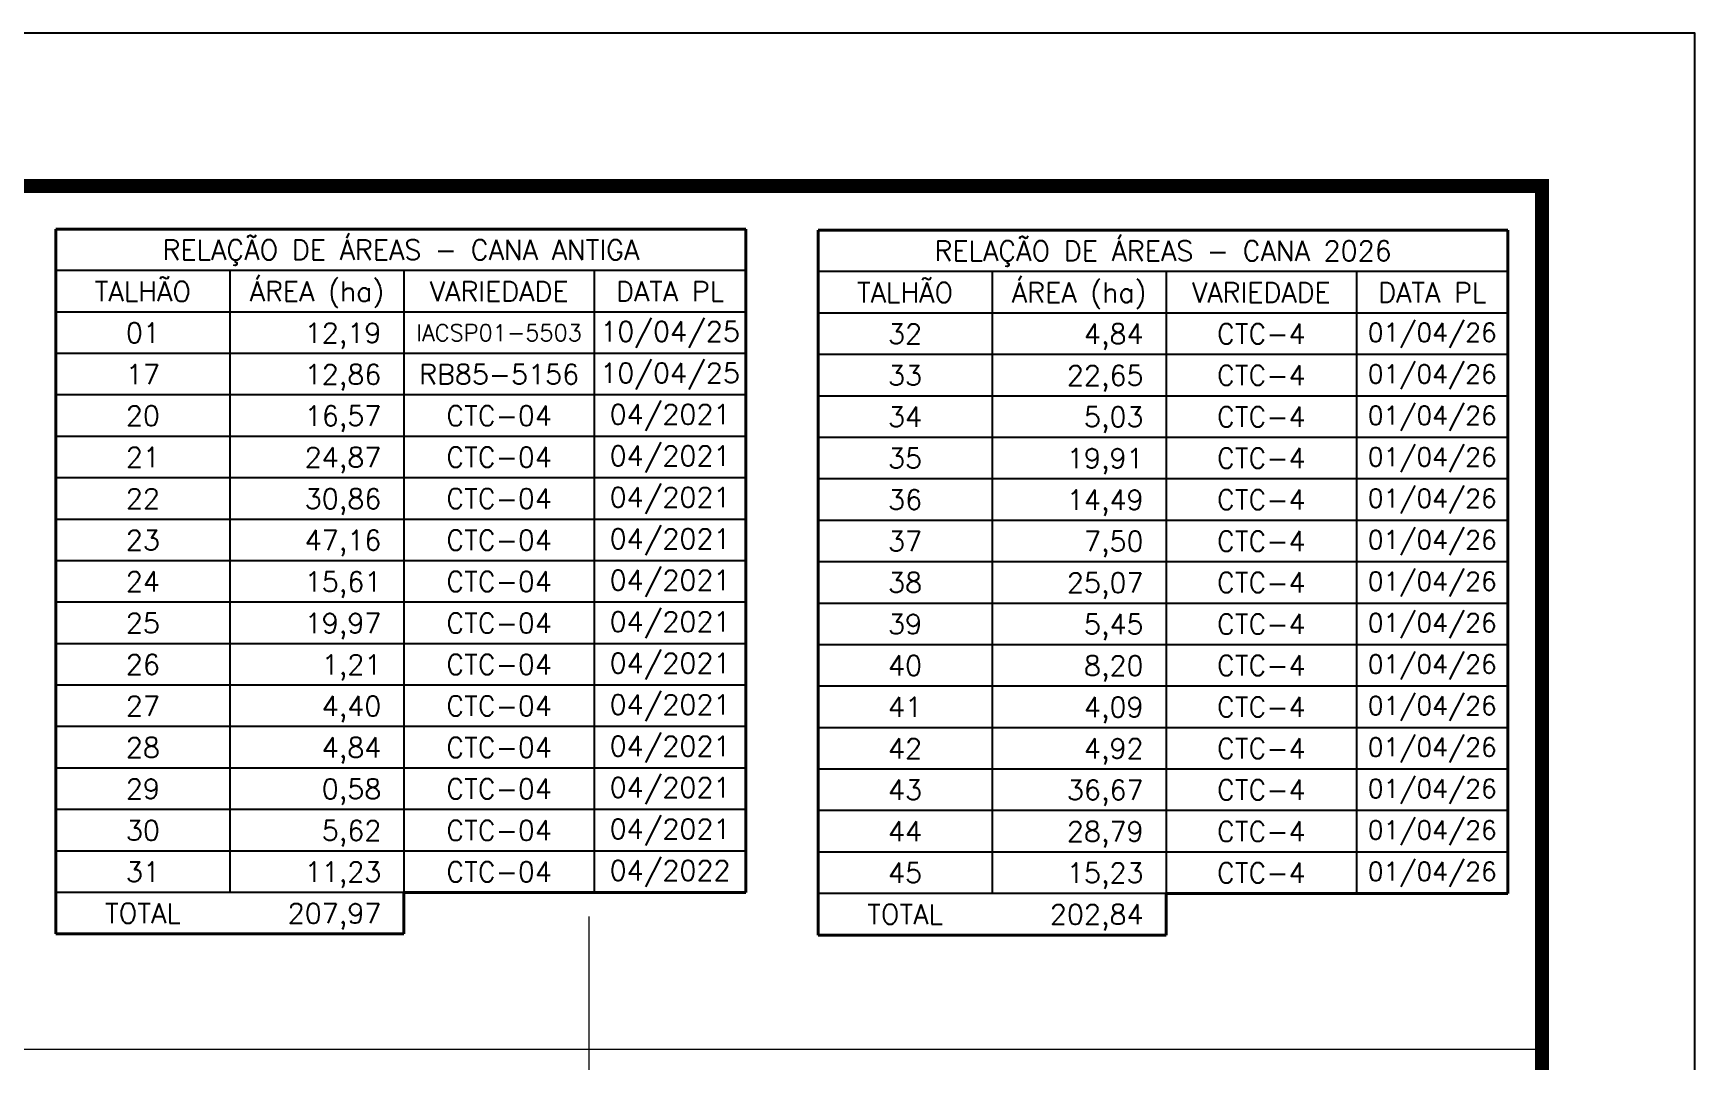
# Model space of a CAD drawing. Extents: x 716959 to 722209, y 7802738 to 7810162.
# Drawn here: x 719491 to 722209, y 7808481 to 7810162 of the extents above; entities that cross this region are included whole.
import ezdxf
from ezdxf.enums import TextEntityAlignment as Align

# ---------------------------------------------------------------- set-up
doc = ezdxf.new("R2010")
doc.units = 0
doc.linetypes.add('LIN0', pattern=[0])
doc.layers.add('MALHA', color=253, linetype='Continuous', lineweight=13)
for name, color, linetype in [('MARGEM', 5, 'Continuous'), ('QUADRO_DE_AREAS_CANA_2026', 7, 'Continuous'), ('QUADRO_DE_AREAS_CANA_ANTIGA', 7, 'Continuous')]:
    doc.layers.add(name, color=color, linetype=linetype)
doc.styles.add('SIMPLEX', font='simplex', dxfattribs={"height": 0.2})

msp = doc.modelspace()

# ---------------------------------------------------------------- linework, layer by layer
at = {"layer": 'MALHA', "elevation": 1127.4}
for points in [[(720400, 7808716.8), (720400, 7807472.8)], [(717209, 7808500), (721959, 7808500)]]:
    msp.add_lwpolyline(points, dxfattribs=at)
at = {"layer": 'MARGEM', "color": 174, "linetype": 'LIN0', "elevation": 1127.4, "flags": 128}
msp.add_lwpolyline([(722209, 7802737.5), (722209, 7810162.5), (716959, 7810162.5), (716959, 7802737.5)], close=True, dxfattribs=at)
at = {"layer": 'MARGEM', "color": 174, "linetype": 'LIN0', "const_width": 22.7, "elevation": 1127.4, "flags": 128}
msp.add_lwpolyline([(721959, 7803500.6), (721959, 7809912.5), (717209, 7809912.5), (717209, 7803500.6)], dxfattribs=at)
at = {"layer": 'QUADRO_DE_AREAS_CANA_2026', "color": 174, "linetype": 'ByBlock', "lineweight": 40}
for p, q in [((720775.1, 7809704.4), (720775.1, 7809840.1)), ((720775.1, 7809840.1), (721903.5, 7809840.1)), ((721903.5, 7809704.4), (721903.5, 7809840.1)), ((720775.1, 7809772.3), (720775.1, 7808686.6)), ((721903.5, 7809704.4), (721903.5, 7808754.5)), ((721344.4, 7808754.5), (721344.4, 7808686.6)), ((721903.5, 7808754.5), (721344.4, 7808754.5)), ((721344.4, 7808686.6), (720775.1, 7808686.6))]:
    msp.add_line(p, q, dxfattribs=at)
at = {"layer": 'QUADRO_DE_AREAS_CANA_2026', "linetype": 'Continuous'}
for p, q in [((721903.5, 7809772.3), (720775.1, 7809772.3)), ((721059.7, 7809772.3), (721059.7, 7808754.5)), ((721344.4, 7809772.3), (721344.4, 7808754.5)), ((721655.7, 7809772.3), (721655.7, 7808754.5)), ((721903.5, 7809704.4), (720775.1, 7809704.4)), ((721903.5, 7809636.6), (720775.1, 7809636.6)), ((721903.5, 7809568.7), (720775.1, 7809568.7)), ((721903.5, 7809500.8), (720775.1, 7809500.8)), ((721903.5, 7809433), (720775.1, 7809433)), ((721903.5, 7809365.1), (720775.1, 7809365.1)), ((721903.5, 7809297.3), (720775.1, 7809297.3)), ((721903.5, 7809229.4), (720775.1, 7809229.4)), ((721903.5, 7809161.6), (720775.1, 7809161.6)), ((721903.5, 7809093.7), (720775.1, 7809093.7)), ((721903.5, 7809025.9), (720775.1, 7809025.9)), ((721903.5, 7808958), (720775.1, 7808958)), ((721903.5, 7808890.2), (720775.1, 7808890.2)), ((721903.5, 7808822.3), (720775.1, 7808822.3)), ((721344.4, 7808754.5), (720775.1, 7808754.5))]:
    msp.add_line(p, q, dxfattribs=at)
at = {"layer": 'QUADRO_DE_AREAS_CANA_ANTIGA', "color": 174, "linetype": 'ByBlock', "lineweight": 40}
for p, q in [((719528.5, 7809706.1), (719528.5, 7809841.8)), ((719528.5, 7809841.8), (720656.9, 7809841.8)), ((720656.9, 7809706.1), (720656.9, 7809841.8)), ((719528.5, 7809774), (719528.5, 7808688.3)), ((720656.9, 7809706.1), (720656.9, 7808756.2)), ((720097.8, 7808756.2), (720097.8, 7808688.3)), ((720656.9, 7808756.2), (720097.8, 7808756.2)), ((720097.8, 7808688.3), (719528.5, 7808688.3))]:
    msp.add_line(p, q, dxfattribs=at)
at = {"layer": 'QUADRO_DE_AREAS_CANA_ANTIGA', "linetype": 'Continuous'}
for p, q in [((720656.9, 7809774), (719528.5, 7809774)), ((719813.1, 7809774), (719813.1, 7808756.2)), ((720097.8, 7809774), (720097.8, 7808756.2)), ((720409.1, 7809774), (720409.1, 7808756.2)), ((720656.9, 7809706.1), (719528.5, 7809706.1)), ((720656.9, 7809638.2), (719528.5, 7809638.2)), ((720656.9, 7809570.4), (719528.5, 7809570.4)), ((720656.9, 7809502.5), (719528.5, 7809502.5)), ((720656.9, 7809434.7), (719528.5, 7809434.7)), ((720656.9, 7809366.8), (719528.5, 7809366.8)), ((720656.9, 7809299), (719528.5, 7809299)), ((720656.9, 7809231.1), (719528.5, 7809231.1)), ((720656.9, 7809163.3), (719528.5, 7809163.3)), ((720656.9, 7809095.4), (719528.5, 7809095.4)), ((720656.9, 7809027.6), (719528.5, 7809027.6)), ((720656.9, 7808959.7), (719528.5, 7808959.7)), ((720656.9, 7808891.9), (719528.5, 7808891.9)), ((720656.9, 7808824), (719528.5, 7808824)), ((720097.8, 7808756.2), (719528.5, 7808756.2))]:
    msp.add_line(p, q, dxfattribs=at)

# ---------------------------------------------------------------- texts
at = {"layer": 'QUADRO_DE_AREAS_CANA_2026', "linetype": 'Continuous', "style": 'SIMPLEX'}
for s, height, p in [('RELAÇÃO DE ÁREAS - CANA 2026', 32.5, (721339.3, 7809806.2)), ('TALHÃO', 32.5, (720917.4, 7809738.3)), ('ÁREA (ha)', 32.5, (721202, 7809738.3)), ('VARIEDADE', 32.5, (721500, 7809738.3)), ('DATA PL', 32.5, (721779.6, 7809738.3)), ('01/04/26', 30, (721779.6, 7809672.7)), ('32', 32.5, (720917.4, 7809670.5)), ('CTC-4', 32.5, (721500, 7809670.5)), ('33', 32.5, (720917.4, 7809602.6)), ('CTC-4', 32.5, (721500, 7809602.6)), ('01/04/26', 30, (721779.6, 7809604.8)), ('01/04/26', 30, (721779.6, 7809537)), ('34', 32.5, (720917.4, 7809534.8)), ('CTC-4', 32.5, (721500, 7809534.8)), ('35', 32.5, (720917.4, 7809466.9)), ('CTC-4', 32.5, (721500, 7809466.9)), ('01/04/26', 30, (721779.6, 7809469.1)), ('01/04/26', 30, (721779.6, 7809401.3)), ('36', 32.5, (720917.4, 7809399.1)), ('CTC-4', 32.5, (721500, 7809399.1)), ('37', 32.5, (720917.4, 7809331.2)), ('CTC-4', 32.5, (721500, 7809331.2)), ('01/04/26', 30, (721779.6, 7809333.4)), ('01/04/26', 30, (721779.6, 7809265.6)), ('38', 32.5, (720917.4, 7809263.4)), ('CTC-4', 32.5, (721500, 7809263.4)), ('39', 32.5, (720917.4, 7809195.5)), ('CTC-4', 32.5, (721500, 7809195.5)), ('01/04/26', 30, (721779.6, 7809197.7)), ('01/04/26', 30, (721779.6, 7809129.9)), ('40', 32.5, (720917.4, 7809127.7)), ('CTC-4', 32.5, (721500, 7809127.7)), ('41', 32.5, (720917.4, 7809059.8)), ('CTC-4', 32.5, (721500, 7809059.8)), ('01/04/26', 30, (721779.6, 7809062)), ('01/04/26', 30, (721779.6, 7808994.2)), ('42', 32.5, (720917.4, 7808992)), ('CTC-4', 32.5, (721500, 7808992)), ('43', 32.5, (720917.4, 7808924.1)), ('CTC-4', 32.5, (721500, 7808924.1)), ('01/04/26', 30, (721779.6, 7808926.3)), ('01/04/26', 30, (721779.6, 7808858.5)), ('44', 32.5, (720917.4, 7808856.2)), ('CTC-4', 32.5, (721500, 7808856.2)), ('45', 32.5, (720917.4, 7808788.4)), ('CTC-4', 32.5, (721500, 7808788.4)), ('01/04/26', 30, (721779.6, 7808790.6)), ('TOTAL', 32.5, (720917.4, 7808720.5))]:
    msp.add_text(s, height=height, dxfattribs=at).set_placement(p, align=Align.MIDDLE_CENTER)
for s, p in [('4,84', (721307.4, 7809654.1)), ('22,65', (721307.4, 7809586.2)), ('5,03', (721307.4, 7809518.4)), ('19,91', (721307.4, 7809450.5)), ('14,49', (721307.4, 7809382.6)), ('7,50', (721307.4, 7809314.8)), ('25,07', (721307.4, 7809246.9)), ('5,45', (721307.4, 7809179.1)), ('8,20', (721307.4, 7809111.2)), ('4,09', (721307.4, 7809043.4)), ('4,92', (721307.4, 7808975.5)), ('36,67', (721307.4, 7808907.7)), ('28,79', (721307.4, 7808839.8)), ('15,23', (721307.4, 7808772)), ('202,84', (721307.4, 7808704.1))]:
    msp.add_text(s, height=32.5, dxfattribs=at).set_placement(p, align=Align.RIGHT)
at = {"layer": 'QUADRO_DE_AREAS_CANA_ANTIGA', "linetype": 'Continuous', "style": 'SIMPLEX'}
for s, height, p in [('RELAÇÃO DE ÁREAS - CANA ANTIGA', 32.5, (720092.7, 7809807.9)), ('TALHÃO', 32.5, (719670.8, 7809740)), ('ÁREA (ha)', 32.5, (719955.4, 7809740)), ('VARIEDADE', 32.5, (720253.4, 7809740)), ('DATA PL', 32.5, (720533, 7809740)), ('10/04/25', 32.5, (720533, 7809674.4)), ('01', 32.5, (719670.8, 7809672.2)), ('IACSP01-5503', 27, (720253.4, 7809672.2)), ('17', 32.5, (719670.8, 7809604.3)), ('RB85-5156', 32.5, (720253.4, 7809604.3)), ('10/04/25', 32.5, (720533, 7809606.5)), ('04/2021', 32.5, (720533, 7809538.7)), ('20', 32.5, (719670.8, 7809536.5)), ('CTC-04', 32.5, (720253.4, 7809536.5)), ('21', 32.5, (719670.8, 7809468.6)), ('CTC-04', 32.5, (720253.4, 7809468.6)), ('04/2021', 32.5, (720533, 7809470.8)), ('04/2021', 32.5, (720533, 7809403)), ('22', 32.5, (719670.8, 7809400.8)), ('CTC-04', 32.5, (720253.4, 7809400.8)), ('23', 32.5, (719670.8, 7809332.9)), ('CTC-04', 32.5, (720253.4, 7809332.9)), ('04/2021', 32.5, (720533, 7809335.1)), ('04/2021', 32.5, (720533, 7809267.3)), ('24', 32.5, (719670.8, 7809265.1)), ('CTC-04', 32.5, (720253.4, 7809265.1)), ('25', 32.5, (719670.8, 7809197.2)), ('CTC-04', 32.5, (720253.4, 7809197.2)), ('04/2021', 32.5, (720533, 7809199.4)), ('04/2021', 32.5, (720533, 7809131.6)), ('26', 32.5, (719670.8, 7809129.4)), ('CTC-04', 32.5, (720253.4, 7809129.4)), ('27', 32.5, (719670.8, 7809061.5)), ('CTC-04', 32.5, (720253.4, 7809061.5)), ('04/2021', 32.5, (720533, 7809063.7)), ('04/2021', 32.5, (720533, 7808995.8)), ('28', 32.5, (719670.8, 7808993.6)), ('CTC-04', 32.5, (720253.4, 7808993.6)), ('29', 32.5, (719670.8, 7808925.8)), ('CTC-04', 32.5, (720253.4, 7808925.8)), ('04/2021', 32.5, (720533, 7808928)), ('04/2021', 32.5, (720533, 7808860.1)), ('30', 32.5, (719670.8, 7808857.9)), ('CTC-04', 32.5, (720253.4, 7808857.9)), ('31', 32.5, (719670.8, 7808790.1)), ('CTC-04', 32.5, (720253.4, 7808790.1)), ('04/2022', 32.5, (720533, 7808792.3)), ('TOTAL', 32.5, (719670.8, 7808722.2))]:
    msp.add_text(s, height=height, dxfattribs=at).set_placement(p, align=Align.MIDDLE_CENTER)
for s, p in [('12,19', (720060.8, 7809655.7)), ('12,86', (720060.8, 7809587.9)), ('16,57', (720060.8, 7809520)), ('24,87', (720060.8, 7809452.2)), ('30,86', (720060.8, 7809384.3)), ('47,16', (720060.8, 7809316.5)), ('15,61', (720060.8, 7809248.6)), ('19,97', (720060.8, 7809180.8)), ('1,21', (720060.8, 7809112.9)), ('4,40', (720060.8, 7809045.1)), ('4,84', (720060.8, 7808977.2)), ('0,58', (720060.8, 7808909.4)), ('5,62', (720060.8, 7808841.5)), ('11,23', (720060.8, 7808773.7)), ('207,97', (720060.8, 7808705.8))]:
    msp.add_text(s, height=32.5, dxfattribs=at).set_placement(p, align=Align.RIGHT)

doc.saveas('drawing.dxf')
